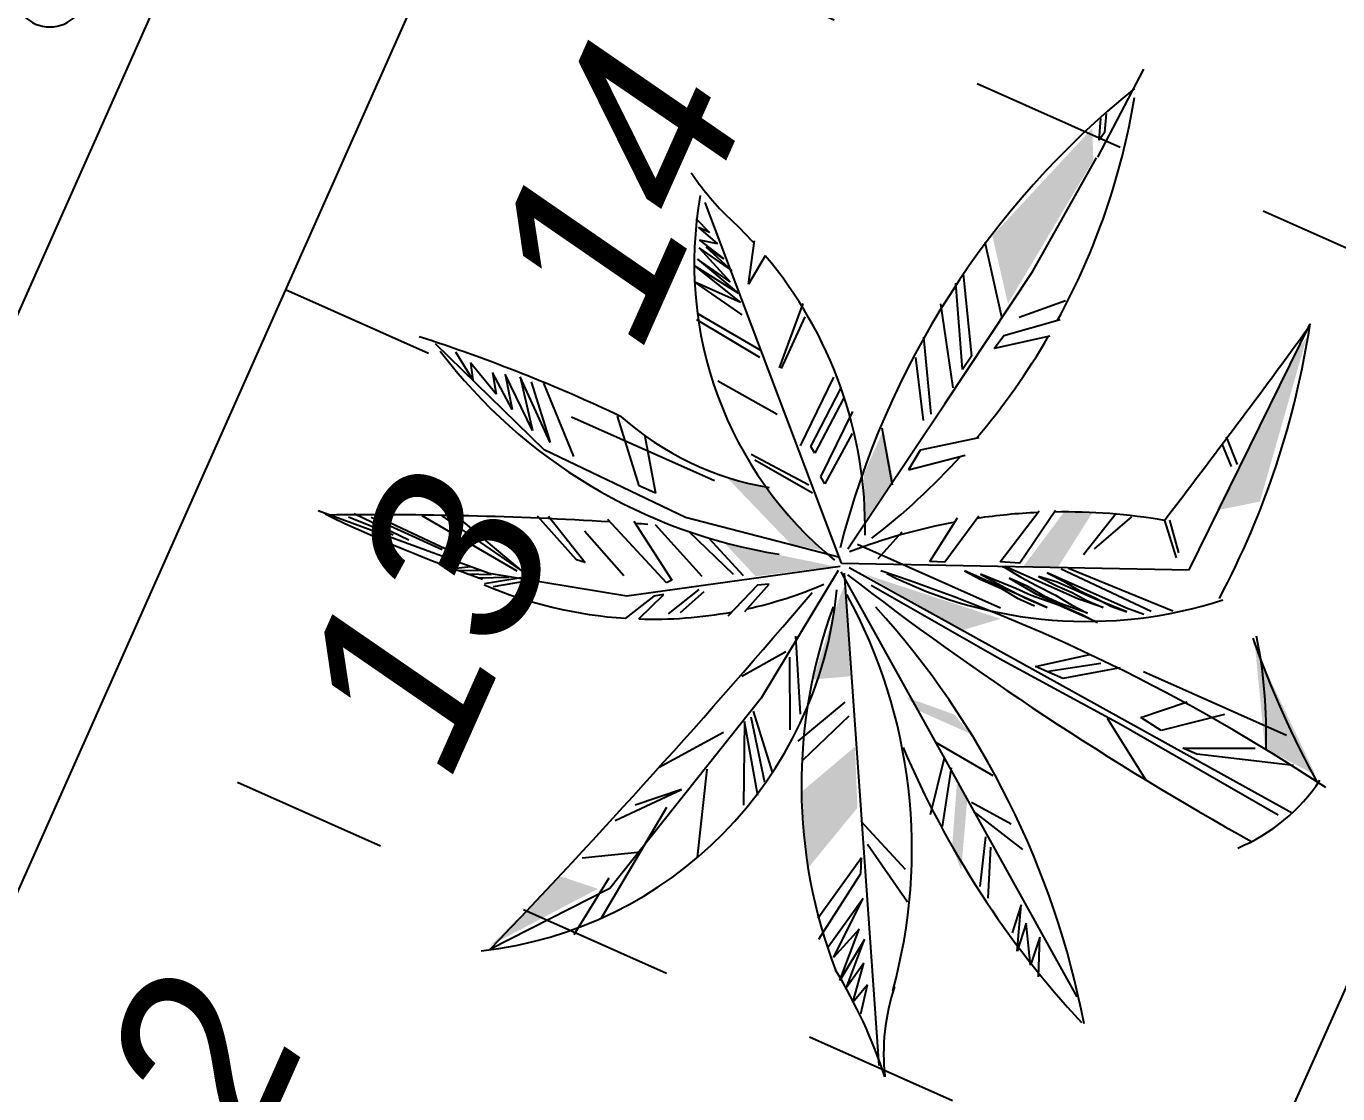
# Model space of a CAD drawing. Header units: millimetres. Extents: x 525387 to 527545, y 2235066 to 2235448.
# Drawn here: x 525570.596 to 525571.434, y 2235296.339 to 2235297.021 of the extents above; entities that cross this region are included whole.
import ezdxf
from ezdxf.enums import TextEntityAlignment as Align

# ---------------------------------------------------------------- set-up
doc = ezdxf.new("R2010")
doc.units = ezdxf.units.MM
doc.linetypes.add('JIS_02_1.0', pattern=[2, 1, -1])
for name, color, linetype in [('auxiliar', 6, 'Continuous'), ('MUEBLES FIJOS', 2, 'Continuous'), ('pie de plano', 7, 'Continuous')]:
    doc.layers.add(name, color=color, linetype=linetype)
doc.layers.add('jardin', color=72, linetype='Continuous', lineweight=5)
doc.layers.add('muro', color=5, linetype='Continuous', lineweight=35)
doc.styles.add('ARIAL', font='ariali.ttf')

# ---------------------------------------------------------------- blocks, each defined once
blk = doc.blocks.new('LLAVES')
at = {"color": 0, "linetype": 'ByBlock'}
for p, q in [((0.09482052666573315, 0.009750000000000016), (0.02042380811107947, 0.009749999999999837)), ((0.01542380811107957, 0.004749999999999766), (0.01542380811107913, -0.004749999999999766)), ((0.09982052666573216, -0.004749999999999944), (0.09982052666573304, 0.004749999999999944)), ((0.02042380811107858, -0.009750000000000016), (0.09482052666573271, -0.009749999999999837))]:
    blk.add_line(p, q, dxfattribs=at)
for centre in [(0.01300000000000079, 0.03460260136218363), (0.01300000000000079, -0.03547564194053728)]:
    blk.add_circle(centre, 0.013, dxfattribs=at)
for centre, start, end in [((0.02042380811107947, 0.004749999999999766), 90, 179.9999999999999), ((0.09482052666573315, 0.004749999999999944), 0, 90), ((0.02042380811107858, -0.004749999999999944), 179.9999999999972, 269.9999999999999), ((0.09482052666573271, -0.004749999999999766), 270, 359.9999999999972)]:
    blk.add_arc(centre, 0.005000000000000001, start, end, dxfattribs=at)
blk = doc.blocks.new('LAVABO OVALIN')
at = {"color": 0, "linetype": 'ByBlock'}
for points in [[(0.01726994423623296, -0.312156660625817, 0.05078095050515012), (0.1009435947466102, -0.2991907228167747, 0.07687118365419797), (0.1822178939987396, -0.263996645305042, 0.1071550682624301), (0.2418800585669203, -0.2054938363627343, 0.1464624129847811), (0.2595843736836514, -0.1463505542089365, 0.1464624129847937), (0.2418800585669203, -0.0872072720551671, 0.1071550682624527), (0.1822178939987396, -0.02870446311285946, 0.07687118365416225), (0.1009435947466102, 0.006489614398901722, 0.0638893277791437), (-0.00456131052959563, 0.02002614337931163, 0.06388932777913635), (-0.110066215805773, 0.006489614398901722, 0.07687118365420041), (-0.1913405150579308, -0.02870446311285946, 0.1071550682624416), (-0.2510026796261116, -0.0872072720551671, 0.1464624129847726), (-0.2687069947428711, -0.1463505542089365, 0.1464624129848107), (-0.2510026796261116, -0.2054938363627343, 0.1071550682624293), (-0.1913405150579308, -0.263996645305042, 0.07687118365419224), (-0.1100662158058014, -0.2991907228167747, 0.05358068943002905), (-0.02173005576378273, -0.3123744493877325, 0.06388932777915331)], [(0.01622520051401466, -0.2921839665021935, 0.05078095050515023), (0.09589461388722498, -0.2798385190073702, 0.07687118365419798), (0.1715587499602691, -0.2470738013251719, 0.1071550682624298), (0.225169612974895, -0.1945047049995594, 0.1464624129847813), (0.2395843736836412, -0.1463505542089365, 0.1464624129847936), (0.225169612974895, -0.09819640341834202, 0.1071550682624528), (0.1715587499602691, -0.04562730709272955, 0.07687118365416243), (0.09589461388722498, -0.0128625894105312, 0.06388932777914352), (-0.00456131052959563, 2.61433793298238e-05, 0.06388932777913632), (-0.1050172349464162, -0.0128625894105312, 0.07687118365420048), (-0.1806813710194604, -0.04562730709272955, 0.1071550682624419), (-0.2342922340340863, -0.09819640341834202, 0.1464624129847724), (-0.2487069947428324, -0.1463505542089365, 0.1464624129848106), (-0.2342922340340863, -0.1945047049995878, 0.1071550682624294), (-0.1806813710194604, -0.2470738013251719, 0.07687118365419217), (-0.1050172349464162, -0.2798385190073702, 0.05358068943002904), (-0.0209084383627669, -0.2923913328928904, 0.05358068943002904)]]:
    blk.add_lwpolyline(points, format="xyb", dxfattribs=at)
for start, end in [(119.1763958550153, 240.8236041449847), (299.1763958550135, 60.82360414498651)]:
    blk.add_arc((-0.002230055763760674, -0.2290881526258488), 0.04000000000000004, start, end, dxfattribs=at)
at = {"color": 0, "linetype": 'ByBlock', "xscale": 2, "yscale": 2, "zscale": 2, "rotation": 90}
blk.add_blockref('LLAVES', (-0.002230055763760674, -0.3690881526258352), dxfattribs=at)
blk = doc.blocks.new('CABAÑA 1')
at = {"layer": 'auxiliar', "linetype": 'JIS_02_1.0', "lineweight": -3, "ltscale": 0.1}
for p, q in [((1.300000000046566, 2.899999999906868), (1.300000000046566, 3.699999999720603)), ((1.599999999976717, 2.799999999813735), (1.599999999976717, 3.699999999720603)), ((1.900000000023283, 2.449999999720603), (1.900000000023283, 3.699999999720603))]:
    blk.add_line(p, q, dxfattribs=at)
at = {"layer": 'jardin', "color": 64, "lineweight": -3}
blk.add_line((1.487425682018511, 3.507510061841458), (1.479431367362849, 3.623563540168107), dxfattribs=at)
at = {"layer": 'jardin', "linetype": 'Continuous', "lineweight": -3}
for p, q in [((1.484761091996916, 3.573583263903856), (1.483601862797514, 3.604277353733778)), ((1.485920321079902, 3.563077657949179), (1.487079550162889, 3.601872455794364)), ((1.57390963146463, 3.507510061841458), (1.607340401853435, 3.598567406181246)), ((1.488857034826651, 3.540990570560098), (1.489398008445278, 3.59086055541411)), ((1.490016264026053, 3.527573772706091), (1.49117549310904, 3.586050760000944)), ((1.596124369185418, 3.567381158936769), (1.607871224288829, 3.58459516428411)), ((1.593805910903029, 3.550103867426515), (1.605475484044291, 3.573140256572515)), ((1.605475484044291, 3.573140256572515), (1.596124369185418, 3.567381158936769)), ((1.495889691519551, 3.491690166760236), (1.503463321714662, 3.561622061766684)), ((1.589091712492518, 3.536687069572508), (1.605475484044291, 3.557761568110436)), ((1.605475484044291, 3.557761568110436), (1.593805910903029, 3.550103867426515)), ((1.5087184937438, 3.550103867426515), (1.497048920602538, 3.487829673103988)), ((1.582059055916034, 3.519409777596593), (1.607871224288829, 3.550103867426515)), ((1.607871224288829, 3.550103867426515), (1.589091712492518, 3.536687069572508)), ((1.497048920602538, 3.487829673103988), (1.512196181109175, 3.540990570560098)), ((1.579740597633645, 3.505992979742587), (1.610189682454802, 3.540484276600182)), ((1.610189682454802, 3.540484276600182), (1.582059055916034, 3.519409777596593)), ((1.486461294698529, 3.51991607202217), (1.480665149050765, 3.529978670645505)), ((1.610189682454802, 3.53282657591626), (1.579740597633645, 3.505992979742587)), ((1.487079550162889, 3.512764665763825), (1.481206122669391, 3.525675169192255)), ((1.487079550162889, 3.506056266836822), (1.481206122669391, 3.520422366447747)), ((1.612508140737191, 3.525168875232339), (1.577422139467672, 3.488715688232332)), ((1.490016264026053, 3.495044366456568), (1.481824378250167, 3.512764665763825)), ((1.492952977772802, 3.487829673103988), (1.480046893586405, 3.507448575925082)), ((1.509955114219338, 3.421213885769248), (1.487425682018511, 3.507510061841458)), ((1.571002607932314, 3.407525526825339), (1.57390963146463, 3.507510061841458)), ((1.492334722192027, 3.48396917944774), (1.480665149050765, 3.501752765383571)), ((1.518069608602673, 3.460046775639057), (1.533294151071459, 3.49409506469965)), ((1.536230864818208, 3.487829673103988), (1.518687864183448, 3.454287678468972)), ((1.584810969652608, 3.304565261583775), (1.759959136368707, 3.47775275958702)), ((1.748369793291204, 3.479096096940339), (1.743655594880693, 3.467641189694405)), ((1.577422139467672, 3.442706197034568), (1.612508140737191, 3.473400286864489)), ((1.731986021739431, 3.46953979274258), (1.72023916663602, 3.442706197034568)), ((1.72727182332892, 3.444604800548404), (1.731986021739431, 3.46953979274258)), ((1.736622938187793, 3.471438396256417), (1.731986021739431, 3.452262501232326)), ((1.739018678315915, 3.459920201916248), (1.736622938187793, 3.471438396256417)), ((1.743655594880693, 3.475298890378326), (1.739018678315915, 3.459920201916248)), ((1.743655594880693, 3.467641189694405), (1.743655594880693, 3.475298890378326)), ((1.521006322349422, 3.428403384052217), (1.536771838320419, 3.462894680909812)), ((1.710888051777147, 3.463780695572495), (1.703855395200662, 3.42732750903815)), ((1.72023916663602, 3.467641189694405), (1.710888051777147, 3.431188002694398)), ((1.710888051777147, 3.431188002694398), (1.710888051777147, 3.463780695572495)), ((1.724953365046531, 3.467641189694405), (1.715602250187658, 3.434985209722072)), ((1.715602250187658, 3.434985209722072), (1.72023916663602, 3.467641189694405)), ((1.72023916663602, 3.442706197034568), (1.724953365046531, 3.467641189694405)), ((1.734304479905404, 3.465679299086332), (1.72727182332892, 3.444604800548404)), ((1.731986021739431, 3.452262501232326), (1.734304479905404, 3.465679299086332)), ((1.518687864183448, 3.454287678468972), (1.518069608602673, 3.460046775639057)), ((1.528038979042321, 3.401633074972779), (1.549677922506817, 3.452389074955136)), ((1.688010304351337, 3.406930380966514), (1.693097595474683, 3.45275662606582)), ((1.607871224288829, 3.452262501232326), (1.577422139467672, 3.431188002694398)), ((1.683649769052863, 3.405740088783205), (1.689463816117495, 3.452161479741335)), ((1.555474068154581, 3.436567379161716), (1.53097569278907, 3.399228177499026)), ((1.577422139467672, 3.431188002694398), (1.577422139467672, 3.442706197034568)), ((1.723621342447586, 3.431331368628889), (1.750511309946887, 3.439068267121911)), ((1.744514639838599, 3.428887127898633), (1.723621342447586, 3.431331368628889)), ((1.582630702061579, 3.304565261583775), (1.509955114219338, 3.421213885769248)), ((1.54086778126657, 3.382457179948688), (1.55902903736569, 3.423150581307709)), ((1.65493592643179, 3.380748436786234), (1.658954587299377, 3.424099883064628)), ((1.516910379519686, 3.405430282000452), (1.496430665138178, 3.416442182380706)), ((1.334806947503239, 3.355152674950659), (1.26794540672563, 3.409310964867473)), ((1.499659665394574, 3.408440610393882), (1.520388066885062, 3.400177479255944)), ((1.520388066885062, 3.400177479255944), (1.516910379519686, 3.405430282000452)), ((1.587717993184924, 3.306945845484734), (1.571002607932314, 3.407525526825339)), ((1.53097569278907, 3.399228177499026), (1.528038979042321, 3.401633074972779)), ((1.550218896125443, 3.364736880641431), (1.563665953930467, 3.401633074972779)), ((1.682923013227992, 3.39145658351481), (1.726528365979902, 3.394432313740253)), ((1.510264132521115, 3.392393204849213), (1.532675895490684, 3.380748436786234)), ((1.514360075467266, 3.385748092550784), (1.532675895490684, 3.377394237089902)), ((1.551996380789205, 3.358534776140004), (1.564825183013454, 3.388216277118772)), ((1.6218755193986, 3.343844900373369), (1.624782542930916, 3.385505123063922)), ((1.682923013227992, 3.390266291797161), (1.719260807149112, 3.389671145472676)), ((1.345499034039676, 3.379356127697974), (1.364278545719571, 3.346763434354216)), ((1.618241740041412, 3.339678877964616), (1.622602275339887, 3.381934246979654)), ((1.375948118860833, 3.369799823500216), (1.411111402092502, 3.339105733670294)), ((1.298666177666746, 3.36404072586447), (1.340862117591314, 3.358281628694385)), ((1.411111402092502, 3.339105733670294), (1.390013432130218, 3.362142122350633)), ((1.315049949218519, 3.352522531524301), (1.397046088706702, 3.342966227326542)), ((1.485245414311066, 3.316468182485551), (1.334806947503239, 3.355152674950659)), ((1.418144058668986, 3.358281628694385), (1.455625800183043, 3.329486142843962)), ((1.550218896125443, 3.347965883091092), (1.524484009714797, 3.357079179957509)), ((1.642224684008397, 3.348606068640947), (1.645131707540713, 3.352772091049701)), ((1.642648097709753, 3.35904107009992), (1.691567566478625, 3.357395614031702)), ((1.645131707540713, 3.352772091049701), (1.686556792585179, 3.350391506683081)), ((1.531516666407697, 3.348472177516669), (1.553773865452968, 3.341257484164089)), ((1.553773865452968, 3.341257484164089), (1.550218896125443, 3.347965883091092)), ((1.681469501461834, 3.346225484274328), (1.642224684008397, 3.348606068640947)), ((1.626962810638361, 3.334917709697038), (1.629869834170677, 3.339083732105792)), ((1.629869834170677, 3.339083732105792), (1.676382210338488, 3.337298293597996)), ((1.375948118860833, 3.312272137962282), (1.429813631810248, 3.329486142843962)), ((1.493107541580684, 3.33334663650021), (1.518842427991331, 3.314170741010457)), ((1.663300604559481, 3.331941979471594), (1.626962810638361, 3.334917709697038)), ((1.467295373324305, 3.319929838646203), (1.418144058668986, 3.298855339642614)), ((1.427495173527859, 3.293096242472529), (1.467295373324305, 3.319929838646203)), ((1.436923570348881, 3.292336801066995), (1.471545880078338, 3.317335080355406)), ((1.445038174162619, 3.290628057904541), (1.475641822908074, 3.317335080355406)), ((1.474328029900789, 3.291134352330118), (1.516523969825357, 3.310310247354209)), ((1.579723678529263, 3.304565261583775), (1.485245414311066, 3.316468182485551)), ((1.4860748850042, 3.289235748816282), (1.530512001132593, 3.312272137962282)), ((1.643678195774555, 3.29504292504862), (1.674201942747459, 3.315873036161065)), ((1.689463816117495, 3.29385263286531), (1.724348098272458, 3.314682744443417)), ((1.695277863182127, 3.290876902639866), (1.738156459992751, 3.315277890302241)), ((1.716353783616796, 3.284925442188978), (1.762139403959736, 3.314087598118931)), ((1.729435389395803, 3.284330295864493), (1.778128033271059, 3.310516722034663)), ((1.579723678529263, 3.302779823541641), (1.392947417800315, 3.054603924043477)), ((1.584810969652608, 3.304565261583775), (1.671294919215143, 3.099835022818297)), ((1.594985552015714, 3.304565261583775), (1.704725689603947, 3.285520588047802)), ((1.78539559210185, 3.308731283992529), (1.73960997175891, 3.282544857822359)), ((1.770133718615398, 3.274807959329337), (1.809378536068834, 3.30397011525929)), ((1.579723678529263, 3.300399239175022), (1.301376177114435, 3.152207874692976)), ((1.584377514082007, 3.298855339642614), (1.556324169505388, 2.976599041838199)), ((1.671294919215143, 3.287901172414422), (1.656759801669978, 3.289686610456556)), ((1.656759801669978, 3.289686610456556), (1.680015989695676, 3.260524454526603)), ((1.693824351415969, 3.256953577976674), (1.671294919215143, 3.287901172414422)), ((1.704725689603947, 3.285520588047802), (1.80501800077036, 3.268856498878449)), ((1.469691113452427, 3.283476651646197), (1.504777114721946, 3.266199359670281)), ((1.579740597633645, 3.28157804813236), (1.570389482774772, 3.187597175594419)), ((1.597165819606744, 3.284330295864493), (1.618968495982699, 3.277188543695956)), ((1.73960997175891, 3.282544857822359), (1.729435389395803, 3.284330295864493)), ((1.460262716631405, 3.275818950962275), (1.497744458145462, 3.260440262500197)), ((1.771587230381556, 3.242074927315116), (1.749784554005601, 3.271237083245069)), ((1.749784554005601, 3.271237083245069), (1.759959136368707, 3.268856498878449)), ((1.759959136368707, 3.268856498878449), (1.783942080335692, 3.240289488807321)), ((1.80501800077036, 3.268856498878449), (1.887868170859292, 3.261119600385427)), ((1.89876950904727, 3.264095330610871), (1.911851114826277, 3.268856498878449)), ((1.796296930289827, 3.242074927315116), (1.774494253913872, 3.264690476469696)), ((1.888594926800579, 3.260524454526603), (1.951822688221, 3.25635843211785)), ((1.904583556111902, 3.262905038427562), (1.89876950904727, 3.264095330610871)), ((1.916211650124751, 3.267071060836315), (1.904583556111902, 3.262905038427562)), ((1.612427693093196, 3.244455511216074), (1.608793913619593, 3.253382701892406)), ((1.608793913619593, 3.253382701892406), (1.641497928183526, 3.248621533624828)), ((1.648038731073029, 3.236718612723053), (1.612427693093196, 3.244455511216074)), ((1.612427693093196, 3.230767152272165), (1.611700937151909, 3.219459377694875)), ((1.612427693093196, 3.173037986271083), (1.612427693093196, 3.230767152272165)), ((1.35956434730906, 3.220189868938178), (1.408792943810113, 3.212532168254256)), ((1.418144058668986, 3.216329374816269), (1.371311202296056, 3.225948966108263)), ((1.422780975117348, 3.187597175594419), (1.43924202863127, 3.225948966108263)), ((1.611700937151909, 3.219459377694875), (1.611700937151909, 3.204580726567656)), ((1.614607960684225, 3.220649669412524), (1.613154448918067, 3.202795288525522)), ((1.615334716509096, 3.196248681750149), (1.614607960684225, 3.220649669412524)), ((1.394727630540729, 3.204811180476099), (1.357245889026672, 3.212532168254256)), ((1.404078745399602, 3.177977584768087), (1.427495173527859, 3.216329374816269)), ((1.408792943810113, 3.212532168254256), (1.418144058668986, 3.216329374816269)), ((1.624863848788664, 3.209749569650739), (1.624782542930916, 3.208151602651924)), ((1.631323345820419, 3.200414704158902), (1.626962810638361, 3.212317625060678)), ((1.626962810638361, 3.212317625060678), (1.666934383916669, 3.202795288525522)), ((1.375948118860833, 3.199115369934589), (1.352531690616161, 3.20677307061851)), ((1.352531690616161, 3.20677307061851), (1.394727630540729, 3.204811180476099)), ((1.500140198273584, 3.160700292792171), (1.504777114721946, 3.202912576962262)), ((1.611700937151909, 3.204580726567656), (1.610247425385751, 3.193272951524705)), ((1.613154448918067, 3.202795288525522), (1.612427693093196, 3.187916637398303)), ((1.61969525180757, 3.202795288525522), (1.617514984216541, 3.183155469130725)), ((1.61969525180757, 3.190297221299261), (1.61969525180757, 3.202795288525522)), ((1.624782542930916, 3.208151602651924), (1.623329031164758, 3.196248681750149)), ((1.625509298872203, 3.156969042960554), (1.625509298872203, 3.208221619948745)), ((1.338466377346776, 3.191394382622093), (1.371311202296056, 3.193356272764504)), ((1.340862117591314, 3.197153479792178), (1.375948118860833, 3.199115369934589)), ((1.371311202296056, 3.193356272764504), (1.340862117591314, 3.197153479792178)), ((1.461344663752243, 3.187217454891652), (1.498053585877642, 3.193925853818655)), ((1.610247425385751, 3.193272951524705), (1.610247425385751, 3.180774884764105)), ((1.615334716509096, 3.185536053031683), (1.615334716509096, 3.196248681750149)), ((1.623329031164758, 3.196248681750149), (1.622602275339887, 3.184940907172859)), ((1.671294919215143, 3.193272951524705), (1.631323345820419, 3.200414704158902)), ((1.331511002616026, 3.183736681938171), (1.357245889026672, 3.187597175594419)), ((1.357245889026672, 3.187597175594419), (1.338466377346776, 3.191394382622093)), ((1.457326002884656, 3.177218143362552), (1.493957642931491, 3.187217454891652)), ((1.570389482774772, 3.187597175594419), (1.563356826081872, 3.099375400692225)), ((1.612427693093196, 3.187916637398303), (1.612427693093196, 3.173037986271083)), ((1.616788228275254, 3.167086525820196), (1.615334716509096, 3.185536053031683)), ((1.618241740041412, 3.177204008679837), (1.61969525180757, 3.190297221299261)), ((1.622602275339887, 3.184940907172859), (1.6218755193986, 3.171252548228949)), ((1.628416322404519, 3.186131198890507), (1.627689566463232, 3.173037986271083)), ((1.629869834170677, 3.173633132129908), (1.628416322404519, 3.186131198890507)), ((1.326796804205514, 3.17607898125425), (1.345499034039676, 3.179876188281924)), ((1.345499034039676, 3.179876188281924), (1.331511002616026, 3.183736681938171)), ((1.617514984216541, 3.183155469130725), (1.617514984216541, 3.150422436650842)), ((1.618241740041412, 3.166491379961371), (1.618241740041412, 3.177204008679837)), ((1.632776857586578, 3.181965176947415), (1.632050101761706, 3.169467109721154)), ((1.632776857586578, 3.126616594847292), (1.632776857586578, 3.181965176947415)), ((1.6218755193986, 3.171252548228949), (1.620422007748857, 3.159944773185998)), ((1.627689566463232, 3.173037986271083), (1.627689566463232, 3.162325357552618)), ((1.629869834170677, 3.148041852284223), (1.629869834170677, 3.173633132129908)), ((1.632050101761706, 3.169467109721154), (1.630596589995548, 3.158754481002688)), ((1.637137392885052, 3.111142797861248), (1.63859090465121, 3.174823424313217)), ((1.642951439949684, 3.098644731100649), (1.640771172242239, 3.170657401904464)), ((1.464976915041916, 3.1243103928864), (1.474328029900789, 3.162662183400244)), ((1.476646488183178, 3.137727190740407), (1.4790422283113, 3.166459390427917)), ((1.575026399223134, 3.145384891424328), (1.575026399223134, 3.16456078691408)), ((1.575026399223134, 3.16456078691408), (1.596124369185418, 3.135765300597996)), ((1.616788228275254, 3.139709807932377), (1.616788228275254, 3.167086525820196)), ((1.61969525180757, 3.148041852284223), (1.618241740041412, 3.166491379961371)), ((1.620422007748857, 3.159944773185998), (1.61969525180757, 3.148041852284223)), ((1.627689566463232, 3.162325357552618), (1.626962810638361, 3.151612728834152)), ((1.652849314035848, 3.165510088670999), (1.685462293098681, 3.157219519838691)), ((1.658954587299377, 3.160510432440788), (1.687471623648889, 3.147220208309591)), ((1.593805910903029, 3.127158298157156), (1.575412808917463, 3.155510776676238)), ((1.626962810638361, 3.140304953791201), (1.625509298872203, 3.156969042960554)), ((1.626962810638361, 3.151612728834152), (1.626962810638361, 3.140304953791201)), ((1.630596589995548, 3.158754481002688), (1.630596589995548, 3.147446706425399)), ((1.427495173527859, 3.131968093570322), (1.457944258349016, 3.143486287910491)), ((1.43220937193837, 3.139625794254243), (1.462658456759527, 3.149245385080576)), ((1.596124369185418, 3.114690802060068), (1.575026399223134, 3.145384891424328)), ((1.617514984216541, 3.150422436650842), (1.616788228275254, 3.139709807932377)), ((1.630596589995548, 3.125426302663982), (1.629869834170677, 3.148041852284223)), ((1.630596589995548, 3.147446706425399), (1.629869834170677, 3.136138931382447)), ((1.629869834170677, 3.136138931382447), (1.630596589995548, 3.125426302663982)), ((1.633503613527864, 3.114713673945516), (1.632776857586578, 3.126616594847292)), ((1.693824351415969, 3.127211741171777), (1.67492869857233, 3.110547652002424)), ((1.695277863182127, 3.124236010946333), (1.678562477929518, 3.110547652002424)), ((1.404078745399602, 3.1012740037404), (1.43220937193837, 3.110830307938159)), ((1.43220937193837, 3.110830307938159), (1.413429860258475, 3.108931704889983)), ((1.537544657825492, 3.07057991437614), (1.563356826081872, 3.108931704889983)), ((1.753418333479203, 3.113523381762207), (1.742516995291226, 3.102215607184917)), ((1.758505624602549, 3.112928235903382), (1.745424018823542, 3.099239876959473)), ((1.399364546989091, 3.089755809400231), (1.422780975117348, 3.103172607254237)), ((1.422780975117348, 3.103172607254237), (1.404078745399602, 3.1012740037404)), ((1.563356826081872, 3.099375400692225), (1.551609971094877, 2.98425674252212)), ((1.671294919215143, 3.099835022818297), (1.846443085814826, 3.093288416508585)), ((1.394727630540729, 3.082098108716309), (1.418144058668986, 3.091654412914068)), ((1.418144058668986, 3.091654412914068), (1.399364546989091, 3.089755809400231)), ((1.570389482774772, 3.074440408032387), (1.57270794105716, 3.089755809400231)), ((1.57270794105716, 3.089755809400231), (1.593805910903029, 3.066719420719892)), ((1.596124369185418, 3.041784428060055), (1.570389482774772, 3.074440408032387)), ((1.565675284364261, 3.047543525230139), (1.565675284364261, 3.057163116522133)), ((1.565675284364261, 3.057163116522133), (1.584377514082007, 3.014950832352042)), ((1.584377514082007, 2.988117236178368), (1.565675284364261, 3.047543525230139))]:
    blk.add_line(p, q, dxfattribs=at)
for centre, radius, start, end in [((2.417365802801214, 3.589342642575502), 0.9383969740019288, 178.2009793743602, 184.8569217060033), ((-0.748591878102161, 2.590948634315282), 2.452937776832006, 20.5110149889653, 24.72741967725803), ((0.5527465072227642, 3.496202287264168), 1.06070250750787, 358.6496632723582, 6.15206308006852), ((1.900494895991869, 3.430601392872632), 0.3380654429250645, 151.1341103502035, 194.9743603920612), ((1.75626161461696, 3.512434229720384), 0.2768740385406616, 181.0190515159764, 200.3047646948001), ((1.943329006549902, 3.38941856706515), 0.1991258897333902, 148.3783846112614, 158.7208369297528), ((1.821088702650741, 3.244531357195228), 0.2450011603174013, 103.7474054578445, 164.6646306623973), ((1.794867023825645, 3.41374986525625), 0.1905798649745299, 162.453397688437, 194.3671414242933), ((1.501551118912175, 3.546231443993747), 0.2698165322968242, 336.4968063225569, 341.7386284948032), ((-0.748591878102161, 2.590948634315282), 2.452937776832006, 19.94675834002264, 20.12938861012735), ((1.501551118912175, 3.546231443993747), 0.2698165322968242, 293.083896728192, 334.2208082047734), ((1.486335548106581, 3.543241910636425), 0.2562367393521406, 210.2718432828176, 288.607300444973), ((3.051322130369954, 8.385113786906004), 5.285739897264573, 250.2818205607067, 253.6131367421937), ((1.75626161461696, 3.512434229720384), 0.2768740385406616, 202.0613412066311, 214.4357202840647), ((1.75626161461696, 3.512434229720384), 0.2768740385406616, 216.4922176142057, 227.1869200022014), ((1.687176174251363, 2.766168395522982), 0.5511713653215113, 62.92862396815755, 99.78201746677173), ((1.324149240739644, 3.032466606236994), 0.3816232802594754, 34.58406794095652, 45.0987758954351), ((1.579122915747575, 2.968318743631244), 0.3304283556815827, 93.80519493972174, 134.9427689068901), ((1.297845613211393, 3.499916116241366), 0.3402099883577874, 278.5823337233277, 322.5950598175239), ((3.597406428307295, 2.80540084419772), 2.076948720198271, 166.2796367586469, 174.8216468766979), ((1.819561975426041, 3.689926375634968), 0.44987131897809, 241.852801262402, 251.6799286796069), ((0.4037945616291836, 3.162310074083507), 1.19260899494874, 350.4061593747748, 5.642520686521439), ((1.064465010771528, 3.494698841590434), 0.5502582537769913, 304.8804578369937, 336.242988797015), ((1.872082753339782, 3.260960469953716), 0.2818280455682595, 177.06251843208, 221.978772951936), ((1.819561975426041, 3.689926375634968), 0.44987131897809, 253.6433874045873, 263.8214595107733), ((1.819561975426041, 3.689926375634968), 0.44987131897809, 265.3231526763079, 284.5955628394815), ((1.324149240739644, 3.032466606236994), 0.3816232802594754, 26.56642482527903, 32.42718839844504), ((1.940092939184979, 2.805381651967764), 0.6100207519810621, 137.0981842788406, 156.8626064463449), ((1.076511412044056, 3.387631624937057), 0.3268819228943555, 312.2483232715693, 325.4396769702307), ((1.324149240739644, 3.032466606236994), 0.3816232802594754, 14.37508935227586, 24.95549050382066), ((1.364224040997215, 3.029861317016184), 0.1342565230552539, 95.42874413870697, 120.3984271872933), ((3.00263772229664, 8.555998515803367), 5.584327917371133, 256.4453582820216, 258.020405145978), ((1.700365154305473, 3.623659572098404), 0.5501202822233248, 266.0608814475229, 285.3989332330899), ((2.071266684448346, 2.596820948645473), 0.6164896597300742, 133.3546853520497, 142.8754723252085), ((1.467134052887559, 3.301673205103725), 0.316668281298111, 292.1291621428425, 305.321233372842), ((1.601794389425777, 3.084014823660254), 0.1166962011869388, 226.5792652798358, 260.5481553233745)]:
    blk.add_arc(centre, radius, start, end, dxfattribs=at)
for points in [[(1.270612832973711, 3.410050217062235), (1.331511002616026, 3.362142122350633), (1.270612832973711, 3.410050217062235), (1.329115262487903, 3.38707711501047)], [(1.587082382058725, 3.319676691200584), (1.609339581103995, 3.368534087669104), (1.582986439228989, 3.339358880650252), (1.604625382693484, 3.392519778106362)], [(1.581208954565227, 3.307715489529073), (1.56606169405859, 3.377647384535521), (1.581208954565227, 3.307715489529073), (1.554933094535954, 3.351320082787424)], [(1.647311975248158, 3.296233216766268), (1.673475186806172, 3.314682744443417), (1.616788228275254, 3.301589531358331), (1.642224684008397, 3.314682744443417)], [(1.885687903268263, 3.262309892568737), (1.903856800170615, 3.271237083245069), (1.779581545037217, 3.274807959329337), (1.815192583133467, 3.301589531358331)], [(1.57270794105716, 3.296893449500203), (1.521160886273719, 3.270059853792191), (1.565675284364261, 3.296893449500203), (1.509491313132457, 3.291134352330118)], [(1.584377514082007, 3.289235748816282), (1.593805910903029, 3.197153479792178), (1.584377514082007, 3.287337145302445), (1.577422139467672, 3.216329374816269)], [(1.446197403362021, 3.231708063278347), (1.397046088706702, 3.245124861132354), (1.481360686593689, 3.248985354788601), (1.441560486913659, 3.268161250278354)], [(1.518842427991331, 3.185635285452008), (1.518842427991331, 3.220189868938178), (1.52587508468423, 3.199115369934589), (1.523556626401842, 3.231708063278347)], [(1.679289233870804, 3.171252548228949), (1.63859090465121, 3.177204008679837), (1.672748430981301, 3.187916637398303), (1.630596589995548, 3.197438973933458)], [(1.481360686593689, 3.170319884084165), (1.436846288503148, 3.154941195622087), (1.4860748850042, 3.179876188281924), (1.448593143490143, 3.166459390427917)], [(1.830288650933653, 3.093616303056479), (1.713206510059536, 3.099375400692225), (1.837321307510138, 3.091654412914068), (1.729590281494893, 3.076339011546224)], [(1.584377514082007, 2.972738548181951), (1.645275683724321, 3.043746318202466), (1.586773254326545, 3.009191735181957), (1.647671423968859, 3.043746318202466)]]:
    blk.add_solid(points, dxfattribs=at)
at = {"layer": 'muro', "linetype": 'Continuous', "lineweight": -3}
for p, q in [((0.4000000000232831, 3.850000000093132), (2, 3.850000000093132)), ((0.4000000000232831, 3.699999999720603), (2.150000000023283, 3.699999999720603))]:
    blk.add_line(p, q, dxfattribs=at)
at = {"layer": 'muro', "color": 3, "linetype": 'Continuous', "lineweight": -3}
blk.add_line((2.050000000046566, 2.899999999906868), (1.199999999953434, 2.899999999906868), dxfattribs=at)
at = {"layer": 'MUEBLES FIJOS', "lineweight": -3, "xscale": -0.9, "yscale": 0.9, "zscale": 0.9}
blk.add_blockref('LAVABO OVALIN', (1.649314589682035, 4.224290618207306), dxfattribs=at)
at = {"layer": 'pie de plano', "lineweight": -3, "style": 'ARIAL'}
for s, p in [('12', (0.9986254819668829, 3.604015305172652)), ('13', (1.356630769441836, 3.588472393341362)), ('14', (1.656817673007026, 3.588472393341362))]:
    blk.add_text(s, height=0.112, dxfattribs=at).set_placement(p, align=Align.TOP_LEFT)

msp = doc.modelspace()

# ---------------------------------------------------------------- hatches: boundary and pattern name
at = {"layer": 'jardin'}
h = msp.add_hatch(dxfattribs=at)
h.set_pattern_fill('GRASS', color=72, scale=0.025)
h.set_pattern_definition([(90, (194.1935024295235, -22.17156315827742), (-0.449012806, 0.449012806), [0.1190625, -0.778963112]), (45, (194.1935024295235, -22.17156315827742), (-0.4490128060534577, 0.4490128060534577), [0.1190625, -0.5159375]), (135, (194.1935024295235, -22.17156315827742), (-0.4490128060534577, -0.4490128060534576), [0.1190625, -0.5159375])])
edge = h.paths.add_edge_path()
edge.add_line((525532.9685651099, 2235265.018777107), (525533.3434039074, 2235265.946524886))
edge.add_line((525533.3434039074, 2235265.946524886), (525531.9062651811, 2235266.527166621))
edge.add_line((525531.9062651811, 2235266.527166621), (525534.1539047417, 2235272.090269749))
edge.add_line((525534.1539047417, 2235272.090269749), (525536.193709222, 2235271.266135243))
edge.add_line((525536.193709222, 2235271.266135243), (525536.562877167, 2235272.179857971))
edge.add_line((525536.562877167, 2235272.179857971), (525545.1662853189, 2235268.821973717))
edge.add_line((525545.1662853189, 2235268.821973717), (525547.3497467478, 2235274.82330218))
edge.add_line((525547.3497467478, 2235274.82330218), (525544.7313748535, 2235273.015255336))
edge.add_line((525544.7313748535, 2235273.015255336), (525543.2781960585, 2235272.639106617))
edge.add_line((525543.2781960585, 2235272.639106617), (525541.1485370866, 2235273.090486108))
edge.add_line((525541.1485370866, 2235273.090486108), (525539.9398361517, 2235273.743141092))
edge.add_line((525539.9398361517, 2235273.743141092), (525538.2110542965, 2235276.000038548))
edge.add_line((525538.2110542965, 2235276.000038548), (525537.3736256876, 2235277.555641114))
edge.add_line((525537.3736256876, 2235277.555641114), (525537.8291464725, 2235279.042329289))
edge.add_line((525537.8291464725, 2235279.042329289), (525538.5619413613, 2235280.955201727))
edge.add_line((525538.5619413613, 2235280.955201727), (525539.6831508342, 2235281.758453705))
edge.add_line((525539.6831508342, 2235281.758453705), (525542.1579888097, 2235281.527801211))
edge.add_line((525542.1579888097, 2235281.527801211), (525543.0625858817, 2235281.397905624))
edge.add_line((525543.0625858817, 2235281.397905624), (525544.237610196, 2235281.544910648))
edge.add_line((525544.237610196, 2235281.544910648), (525545.2389396823, 2235280.937943125))
edge.add_line((525545.2389396823, 2235280.937943125), (525545.3998439282, 2235280.590086101))
edge.add_line((525545.3998439282, 2235280.590086101), (525546.3509289569, 2235280.368002899))
edge.add_line((525546.3509289569, 2235280.368002899), (525547.600497491, 2235279.717446517))
edge.add_line((525547.600497491, 2235279.717446517), (525548.5040015223, 2235277.995816217))
edge.add_line((525548.5040015223, 2235277.995816217), (525549.4494635365, 2235280.59445525))
edge.add_line((525549.4494635365, 2235280.59445525), (525547.0341694856, 2235282.223591658))
edge.add_arc((525553.4010597232, 2235290.10956279), 10.13537527618222, 170.284472681075, 231.0836617792268, ccw=False)
edge.add_line((525543.4110483121, 2235291.819973266), (525550.0208712292, 2235308.245539475))
edge.add_arc((525555.8299656212, 2235305.755869185), 6.320129413924658, 80.38193008596693, 156.8009227968103, ccw=False)
edge.add_line((525556.8859309562, 2235311.987159021), (525568.065963876, 2235310.309437103))
edge.add_line((525568.065963876, 2235310.309437103), (525571.100602373, 2235308.445894439))
edge.add_line((525571.100602373, 2235308.445894439), (525574.6095270728, 2235309.283263758))
edge.add_line((525574.6095270728, 2235309.283263758), (525591.9766387951, 2235306.280143735))
edge.add_line((525591.9766387951, 2235306.280143735), (525597.5764745408, 2235303.843793575))
edge.add_line((525597.5764745408, 2235303.843793575), (525606.9181822436, 2235297.037171795))
edge.add_line((525606.9181822436, 2235297.037171795), (525607.4802795019, 2235296.512781397))
edge.add_line((525607.4802795019, 2235296.512781397), (525607.7313576707, 2235296.885019429))
edge.add_line((525607.7313576707, 2235296.885019429), (525605.0168321515, 2235299.331365688))
edge.add_line((525605.0168321515, 2235299.331365688), (525606.1571826885, 2235308.315870588))
edge.add_line((525606.1571826885, 2235308.315870588), (525587.9557378056, 2235310.626073285))
edge.add_line((525587.9557378056, 2235310.626073285), (525576.383262146, 2235312.094899778))
edge.add_line((525576.383262146, 2235312.094899778), (525549.9333449753, 2235316.064083598))
edge.add_line((525549.9333449753, 2235316.064083598), (525525.9451853664, 2235256.452939874))
edge.add_line((525525.9451853664, 2235256.452939874), (525533.2269897189, 2235254.979274598))
edge.add_arc((525533.8274825849, 2235265.506826035), 10.54466362321378, 266.7353789843571, 327.767703411439)
edge.add_arc((525538.862284269, 2235264.345332306), 5.916612411177084, 311.0411354373542, 382.0561272641166)
edge.add_line((525544.3458979388, 2235266.567107169), (525544.7558909323, 2235267.693988821))
edge.add_line((525544.7558909323, 2235267.693988821), (525540.3056363409, 2235269.430909766))
edge.add_line((525540.3056363409, 2235269.430909766), (525538.1183970077, 2235264.017302446))
edge.add_line((525538.1183970077, 2235264.017302446), (525535.220947462, 2235265.18794805))
edge.add_line((525535.220947462, 2235265.18794805), (525534.8463408679, 2235264.260764197))
edge.add_line((525534.8463408679, 2235264.260764197), (525534.1128909915, 2235263.949433194))
edge.add_arc((525532.2472092394, 2235263.099885316), 2.049999999645656, -100.03482796230941, 24.482393480616622, ccw=False)
edge.add_line((525531.890003354, 2235261.081246181), (525531.4886372016, 2235260.087830096))
edge.add_arc((525530.6343550509, 2235259.107931118), 1.299999999730877, -272.9178751744206, 48.917875213800016, ccw=False)
edge.add_line((525530.7005309252, 2235260.4062457), (525531.1018970774, 2235261.399661786))
edge.add_arc((525532.2472092387, 2235263.099885316), 2.049999999851757, 69.39759662553149, 236.0348279646576, ccw=False)
h.paths.add_polyline_path([(525537.1375270657, 2235274.936899961), (525536.4819655273, 2235273.314328216), (525534.905752974, 2235273.951159425), (525535.5613145124, 2235275.573731171)], flags=16)
h = msp.add_hatch(dxfattribs=at)
h.set_pattern_fill('GRASS', color=72, scale=0.025)
h.set_pattern_definition([(90, (-1981.939004174666, -211.1523106675595), (-0.449012806, 0.449012806), [0.1190625, -0.778963112]), (45, (-1981.939004174666, -211.1523106675595), (-0.4490128060534577, 0.4490128060534577), [0.1190625, -0.5159375]), (135, (-1981.939004174666, -211.1523106675595), (-0.4490128060534577, -0.4490128060534576), [0.1190625, -0.5159375])])
edge = h.paths.add_edge_path()
edge.add_line((525556.3404676487, 2235290.662753419), (525552.9692696988, 2235282.956774575))
edge.add_line((525552.9692696988, 2235282.956774575), (525551.6543887777, 2235279.342773342))
edge.add_line((525551.6543887777, 2235279.342773342), (525553.6803570002, 2235277.338111192))
edge.add_line((525553.6803570002, 2235277.338111192), (525560.9604774965, 2235274.096792716))
edge.add_line((525560.9604774965, 2235274.096792716), (525562.2111926738, 2235276.905944997))
edge.add_line((525562.2111926738, 2235276.905944997), (525560.201392668, 2235277.800765611))
edge.add_line((525560.201392668, 2235277.800765611), (525559.4692935788, 2235276.156444134))
edge.add_line((525559.4692935788, 2235276.156444134), (525553.5769253768, 2235278.779895482))
edge.add_line((525553.5769253768, 2235278.779895482), (525556.505429207, 2235285.357422777))
edge.add_line((525556.505429207, 2235285.357422777), (525562.397797409, 2235282.733971429))
edge.add_line((525562.397797409, 2235282.733971429), (525563.2656198685, 2235282.347591976))
edge.add_line((525563.2656198685, 2235282.347591976), (525564.4075974136, 2235281.839150815))
edge.add_line((525564.4075974136, 2235281.839150815), (525564.9124132531, 2235282.972985753))
edge.add_line((525564.9124132531, 2235282.972985753), (525566.0194703336, 2235285.459476667))
edge.add_line((525566.0194703336, 2235285.459476667), (525566.6649589147, 2235286.909267758))
edge.add_line((525566.6649589147, 2235286.909267758), (525565.7514134581, 2235287.316004401))
edge.add_line((525565.7514134581, 2235287.316004401), (525565.0192875004, 2235285.671622577))
edge.add_line((525565.0192875004, 2235285.671622577), (525559.1269192984, 2235288.295073925))
edge.add_line((525559.1269192984, 2235288.295073925), (525562.0554231287, 2235294.87260122))
edge.add_line((525562.0554231287, 2235294.87260122), (525567.9477913306, 2235292.249149872))
edge.add_line((525567.9477913306, 2235292.249149872), (525568.1670172199, 2235292.151544217))
edge.add_line((525568.1670172199, 2235292.151544217), (525568.861336788, 2235291.842413229))
edge.add_line((525568.861336788, 2235291.842413229), (525569.3189103905, 2235292.870140367))
edge.add_line((525569.3189103905, 2235292.870140367), (525560.6586839228, 2235296.725921612))
edge.add_line((525560.6586839228, 2235296.725921612), (525562.6923671396, 2235301.293648902))
edge.add_line((525562.6923671396, 2235301.293648902), (525566.3465489685, 2235299.666702328))
edge.add_line((525566.3465489685, 2235299.666702328), (525564.9229707177, 2235296.469293226))
edge.add_line((525564.9229707177, 2235296.469293226), (525572.364569711, 2235293.15607989))
edge.add_line((525572.364569711, 2235293.15607989), (525574.1301672953, 2235292.369985199))
edge.add_line((525574.1301672953, 2235292.369985199), (525575.394068495, 2235295.208753771))
edge.add_line((525575.394068495, 2235295.208753771), (525574.297813946, 2235295.696837743))
edge.add_line((525574.297813946, 2235295.696837743), (525573.5656879884, 2235294.052455919))
edge.add_line((525573.5656879884, 2235294.052455919), (525567.6733197864, 2235296.675907267))
edge.add_line((525567.6733197864, 2235296.675907267), (525570.6018236167, 2235303.253434562))
edge.add_line((525570.6018236167, 2235303.253434562), (525576.4941918186, 2235300.629983214))
edge.add_line((525576.4941918186, 2235300.629983214), (525578.2470913361, 2235299.649873321))
edge.add_line((525578.2470913361, 2235299.649873321), (525578.9779277021, 2235299.324484007))
edge.add_line((525578.9779277021, 2235299.324484007), (525577.9330706495, 2235304.24574164))
edge.add_line((525577.9330706495, 2235304.24574164), (525574.7510732597, 2235304.795972457))
edge.add_line((525574.7510732597, 2235304.795972457), (525572.463281782, 2235306.200883463))
edge.add_line((525572.463281782, 2235306.200883463), (525561.6231450074, 2235303.613994678))
edge.add_line((525561.6231450074, 2235303.613994678), (525557.5238529552, 2235298.106815861))
edge.add_arc((525539.4018434605, 2235297.171585467), 18.14612586797001, -21.019759994398385, 2.9542672469742115, ccw=False)

# ---------------------------------------------------------------- block references
at = {"layer": 'auxiliar', "rotation": 66}
msp.add_blockref('CABAÑA 1', (525573.4914965905, 2235293.885819312), dxfattribs=at)

doc.saveas('drawing.dxf')
